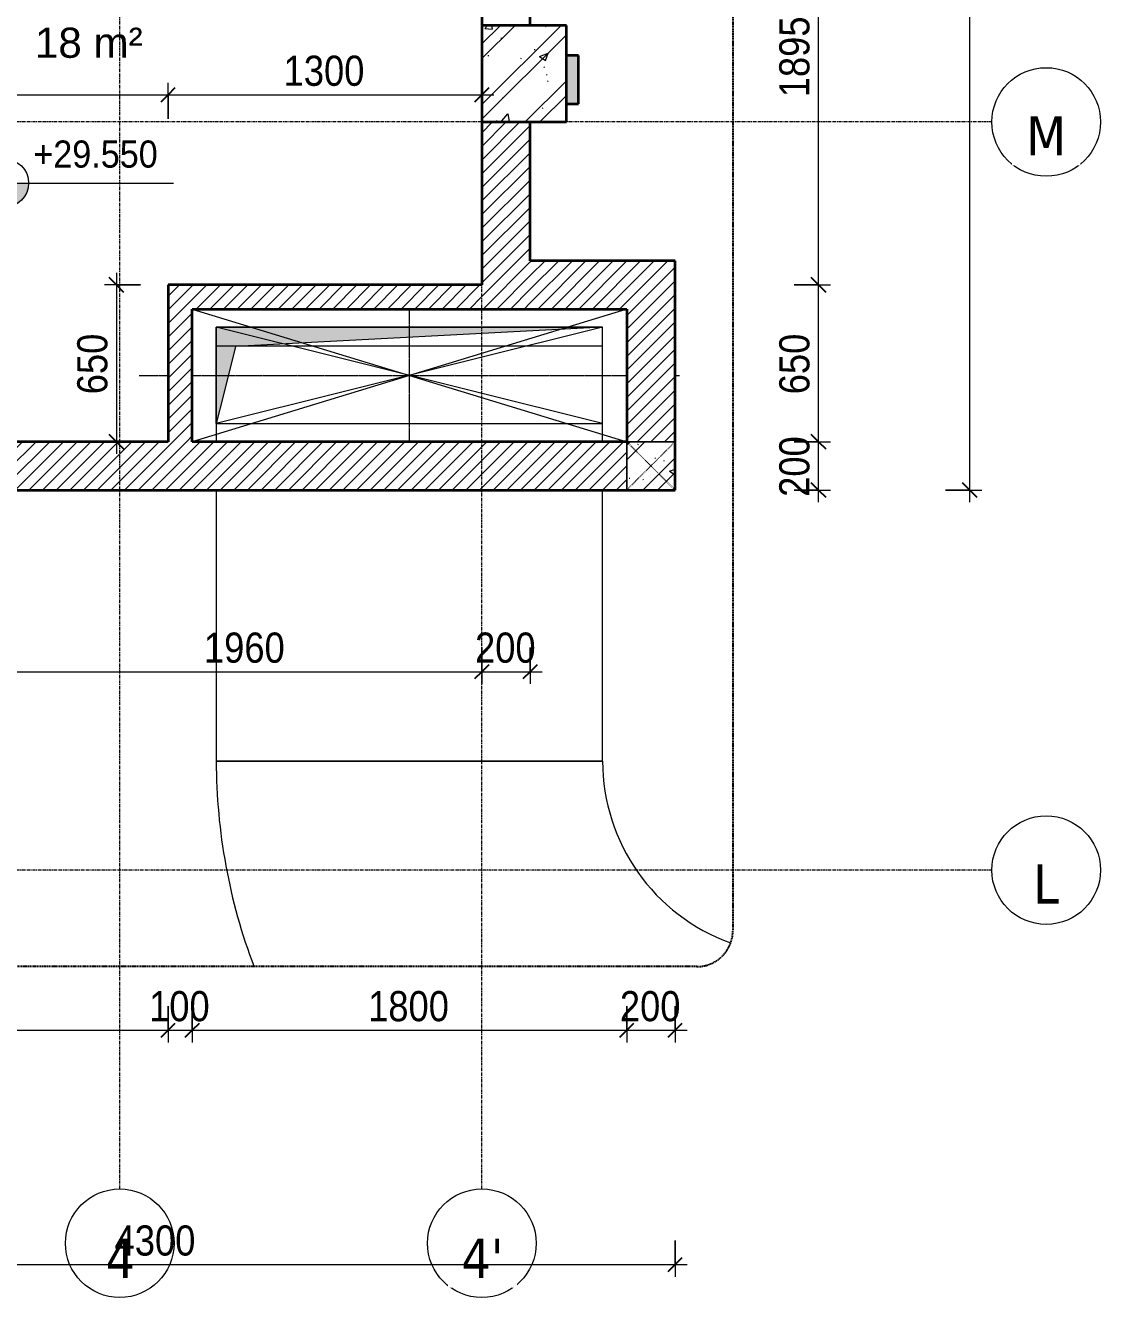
# Model space of a CAD drawing. Header units: millimetres. Extents: x 39389 to 101854, y -4225 to 80933.
# Drawn here: x 79991 to 84444, y 68166 to 73437 of the extents above; entities that cross this region are included whole.
import ezdxf

# ---------------------------------------------------------------- set-up
doc = ezdxf.new("R2010")
doc.units = ezdxf.units.MM
for name, pattern in [('Dash', [6, 3, -3]), ('Dash - Tight', [4.5, 3, -1.5]), ('Grid Line', [22.225, 12.7, -3.175, 3.175, -3.175]), ('Hidden', [7.14375, 4.7625, -2.38125]), ('IMPORT-CENTER _3_', [10.16, 6.35, -1.27, 1.27, -1.27])]:
    doc.linetypes.add(name, pattern=pattern)
for name, color, linetype, lineweight in [('0-3', 250, 'Continuous', 18), ('0-5', 90, 'Continuous', 5), ('A-ANNO-DIMS', 211, 'Continuous', 9), ('A-ANNO-DIMS-50', 211, 'Continuous', 9), ('A-AREA-IDEN', 2, 'Continuous', 9), ('A-DETL-GENF-1', 92, 'Dash - Tight', 18), ('A-DETL-GENF-2', 254, 'Continuous', 18), ('A-DETL-GENF-3', 92, 'Hidden', 25), ('A-DETL-MEDM', 33, 'Continuous', 35), ('A-FLOR-1', 250, 'Continuous', 18), ('A-WALL', 113, 'Continuous', 18), ('A-WALL-1', 113, 'Continuous', 35), ('A-WALL-PATT-1', 111, 'Continuous', 18), ('G-ANNO-DIMS', 111, 'Continuous', 9), ('G-IMPT', 8, 'Continuous', 18), ('G-IMPT-2', 8, 'IMPORT-CENTER _3_', 18), ('M-EQPM', 50, 'Continuous', 18), ('S-COLS', 52, 'Continuous', 18), ('S-COLS-1', 9, 'Continuous', 5), ('S-COLS-2', 7, 'Continuous', 35), ('S-COLS-3', 52, 'Dash', 18), ('S-COLS-4', 254, 'Continuous', 18), ('S-COLS-5', 52, 'Continuous', 35), ('S-COLS-HDLN', 52, 'Dash', 18), ('S-GRID-1', 1, 'Grid Line', 9), ('S-GRID-IDEN', 1, 'Continuous', 9)]:
    doc.layers.add(name, color=color, linetype=linetype, lineweight=lineweight)
doc.styles.add('Arial_4', font='arial.ttf', dxfattribs={"height": 125})
doc.styles.add('Arial_5', font='arial.ttf', dxfattribs={"width": 0.9, "height": 112.5})
doc.styles.add('Tahoma_B', font='tahomabd.ttf', dxfattribs={"height": 162.5})
doc.styles.add('UTM Avo', font='', dxfattribs={"width": 0.9, "height": 125})
doc.styles.get('UTM Avo').set_extended_font_data('UTM Avo')
doc.dimstyles.new('1_Dim_chi_tiet_2_5', dxfattribs={"dimscale": 304.8, "dimtxt": 124.912619, "dimasz": 0.19685, "dimexe": 0.164042, "dimexo": 0.0625, "dimgap": 0.016404, "dimtad": 1, "dimdec": 0, "dimrnd": 5, "dimzin": 0, "dimdsep": 46, "dimtxsty": 'UTM Avo', "dimblk1": 'OBLIQUE', "dimblk2": 'OBLIQUE', "dimsah": 1, "dimcen": 0.09, "dimdle": 0.164042, "dimazin": 0, "dimtfac": 1, "dimtdec": 4, "dimtix": 1, "dimtmove": 0, "dimatfit": 3, "dimfxl": 0.328084, "dimfxlon": 1, "dimtvp": 1, "dimtolj": 1, "dimtzin": 0, "dimarcsym": 2})
pattern_1 = [(45, (35929.35, 0), (-28.284271, 28.284271), [])]
pattern_2 = [(50, (35929.35, 0), (364.3679, -31.8783), [38.1, -419.1]), (355, (35929.35, 0), (-70.4859, 382.1133), [30.48, -335.28]), (100.451, (35959.7, -2.66), (293.885, 350.2334), [32.38, -356.18]), (46.184, (35929.35, 101.6), (542.1585, -84.0858), [57.15, -628.65]), (96.636, (35974.53, 94.6), (474.805, 494.8554), [48.57, -534.27]), (351.184, (35929.35, 101.6), (474.8102, 494.85), [45.72, -502.92]), (21, (35980.15, 76.2), (303.2285, -204.5305), [38.1, -419.1]), (326, (35980.15, 76.2), (123.6039, 368.376), [30.48, -335.28]), (71.451, (36005.4, 59.16), (426.8341, 163.8427), [32.38, -356.18]), (37.5, (35929.35, 0), (6.17665, 169.11015), [3.353, -327.863, 3.353, -337.007, -336.55]), (37.5, (35929.35, 0), (6.17665, 169.11015), [-671.576, 3.353, -333.197]), (7.5, (35929.35, 0), (133.63888, 200.3615), [3.353, -190.703, 3.353, -320.243, -128.27]), (7.5, (35929.35, 0), (133.63888, 200.3615), [-517.652, 3.353, -124.917]), (327.5, (35816.06, 0), (271.18182, -11.45836), [3.353, -123.647, 3.353, -392.887, -525.78]), (327.5, (35816.06, 0), (271.18182, -11.45836), [-523.24, 3.353, -522.427]), (317.5, (35765.26, 0), (296.2585, 50.85285), [3.353, -161.747, 3.353, -259.791, -373.38]), (317.5, (35765.26, 0), (296.2585, 50.85285), [-428.244, 3.353, -370.027]), (45, (35929.35, 0), (-125.7236, 125.7236), []), (45, (35929.35, 190.5), (-125.7236, 125.7236), [])]

# ---------------------------------------------------------------- blocks, each defined once
blk = doc.blocks.new('NCV_TKTC_KET CAU_rvt-5-TKCS_THANG BỘ TB1 - MẶT BẰNG TUM MÁI')
at = {"layer": 'S-COLS-1'}
for points in [[(42652.6, 77936.9), (42652.6, 78036.9), (42252.6, 78036.9), (42252.6, 77936.9)], [(46352.6, 77936.9), (46352.6, 78036.9), (45952.6, 78036.9), (45952.6, 77936.9)], [(42302.6, 73111.9), (42302.6, 73311.9), (42252.6, 73311.9), (42252.6, 73111.9)], [(46352.6, 73111.9), (46352.6, 73311.9), (46302.6, 73311.9), (46302.6, 73111.9)]]:
    blk.add_hatch(color=256, dxfattribs=at).paths.add_polyline_path(points)
at = {"layer": 'A-FLOR-1'}
for p, q in [((42662.6, 78236.9), (42652.6, 78236.9)), ((45952.6, 78236.9), (45942.6, 78236.9)), ((42652.6, 78036.9), (42662.6, 78036.9)), ((45942.6, 78036.9), (45952.6, 78036.9)), ((42653.4, 73999), (42652.6, 73999)), ((44152.6, 73999), (42703.4, 73999)), ((45952.6, 73999), (44202.6, 73999))]:
    blk.add_line(p, q, dxfattribs=at)
at = {"layer": 'S-COLS-2'}
for p, q in [((42252.6, 78036.9), (42252.6, 77936.9)), ((42652.6, 77936.9), (42652.6, 78036.9)), ((45952.6, 78036.9), (45952.6, 77936.9)), ((46352.6, 77936.9), (46352.6, 78036.9)), ((42252.6, 77936.9), (42652.6, 77936.9)), ((45952.6, 77936.9), (46352.6, 77936.9)), ((42252.6, 73311.9), (42252.6, 73111.9)), ((42302.6, 73311.9), (42252.6, 73311.9)), ((46352.6, 73311.9), (46302.6, 73311.9)), ((46352.6, 73111.9), (46352.6, 73311.9)), ((42252.6, 73111.9), (42302.6, 73111.9)), ((46302.6, 73111.9), (46352.6, 73111.9))]:
    blk.add_line(p, q, dxfattribs=at)
blk = doc.blocks.new('TKTC_XREF_260130_MB TUM MAI - TKTC_XREF_260130_MB TUM MAI_dwg_$H1600x400-4167681-TKCS_THANG BỘ TB1 - MẶT BẰNG TUM MÁI')
at = {"layer": 'G-IMPT'}
blk.add_hatch(color=256, dxfattribs=at).paths.add_polyline_path([(-800, -200), (-800, 200), (800, 200), (-720, 120), (-771.7, -86.8)])
for p, q in [((-800, -200), (-800, 200)), ((-800, 200), (800, 200)), ((800, 200), (-720, 120)), ((-720, 120), (-771.7, -86.8)), ((-771.7, -86.8), (-800, -200))]:
    blk.add_line(p, q, dxfattribs=at)
at = {"layer": 'G-IMPT', "flags": 128}
blk.add_lwpolyline([(-800, -200), (800, -200), (800, 200), (-800, 200)], close=True, dxfattribs=at)
at = {"layer": 'G-IMPT-2'}
for p, q in [((0, -275), (0, 275)), ((-1120, 0), (-999.9, 0)), ((-899.9, 0), (900.1, 0)), ((1100.1, 0), (1120, 0))]:
    blk.add_line(p, q, dxfattribs=at)
blk = doc.blocks.new('TKTC_XREF_260130_MB TUM MAI - TKTC_XREF_260130_MB TUM MAI_dwg_A$Ced4233ca-4167688-TKCS_THANG BỘ TB1 - MẶT BẰNG TUM MÁI')
at = {"layer": 'G-IMPT', "flags": 128}
blk.add_lwpolyline([(-80800.1, 54953.3), (-82400.1, 54553.3), (-80800.1, 54553.3), (-82400.1, 54953.3)], dxfattribs=at)
blk.add_blockref('TKTC_XREF_260130_MB TUM MAI - TKTC_XREF_260130_MB TUM MAI_dwg_$H1600x400-4167681-TKCS_THANG BỘ TB1 - MẶT BẰNG TUM MÁI', (-81600.1, 54753.3))
blk = doc.blocks.new('TKTC_XREF_260130_MB TUM MAI - TKTC_XREF_260130_MB TUM MAI_dwg-4167669-TKCS_THANG BỘ TB1 - MẶT BẰNG TUM MÁI')
blk.add_blockref('TKTC_XREF_260130_MB TUM MAI - TKTC_XREF_260130_MB TUM MAI_dwg_A$Ced4233ca-4167688-TKCS_THANG BỘ TB1 - MẶT BẰNG TUM MÁI', (-75899.2, -843934.4))
blk = doc.blocks.new('TKTC_XREF_260130_MB TUM MAI - TKTC_XREF_251221_MB TUM MAI-2041484-TKCS_THANG BỘ TB1 - MẶT BẰNG TUM MÁI')
blk.add_blockref('TKTC_XREF_260130_MB TUM MAI - TKTC_XREF_260130_MB TUM MAI_dwg-4167669-TKCS_THANG BỘ TB1 - MẶT BẰNG TUM MÁI', (169499.2, 843934.4))
blk = doc.blocks.new('TKTC_QUAT HUT KHOI_260130 - TKTC_QUAT HUT KHOI_260130_dwg-4168555-TKCS_THANG BỘ TB1 - MẶT BẰNG TUM MÁI')
at = {"layer": 'G-IMPT'}
blk.add_line((46452.5, 70391.9), (44852.5, 70391.9), dxfattribs=at)
at = {"layer": 'G-IMPT', "flags": 128}
for points in [[(46452.5, 71715.2), (46452.5, 72111.9), (44852.5, 72111.9), (44852.5, 71715.2)], [(44852.5, 71511.9), (44852.5, 70391.9), (46452.5, 70391.9), (46452.5, 71511.9), (46452.5, 71515.2)], [(44852.5, 71515.2), (44852.5, 71511.9), (46452.5, 71511.9), (44852.5, 71511.9)]]:
    blk.add_lwpolyline(points, dxfattribs=at)
at = {"layer": 'G-IMPT'}
for radius, end in [(2400, 200.805), (800, 250.2446)]:
    blk.add_arc((47252.5, 70391.9), radius, 180, end, dxfattribs=at)
blk = doc.blocks.new('TKTC_QUAT HUT KHOI_260130 - TKTC_QUAT HUT KHOI_260130-2046036-TKCS_THANG BỘ TB1 - MẶT BẰNG TUM MÁI')
blk.add_blockref('TKTC_QUAT HUT KHOI_260130 - TKTC_QUAT HUT KHOI_260130_dwg-4168555-TKCS_THANG BỘ TB1 - MẶT BẰNG TUM MÁI', (-33652.5, -17238.6))
blk = doc.blocks.new('G1_SOF - BO TRU - 200x200-3431793-TKCS_THANG BỘ TB1 - MẶT BẰNG TUM MÁI')
at = {"layer": 'S-COLS-HDLN'}
for p, q in [((-100, 100), (100, -100)), ((100, 100), (-100, -100))]:
    blk.add_line(p, q, dxfattribs=at)
blk = doc.blocks.new('BORDER VIEW - BORDER VIEW-3758193-TKCS_THANG BỘ TB1 - MẶT BẰNG TUM MÁI')
at = {"layer": 'A-DETL-GENF-3'}
for p, q in [((5139.7, 9642.6), (5139.7, 150)), ((4989.7, 0), (150, 0))]:
    blk.add_line(p, q, dxfattribs=at)
blk.add_arc((4989.7, 150), 150, 270, 360, dxfattribs=at)
blk = doc.blocks.new('Grid - M_Grid Head - Circle-353313-TKCS_THANG BỘ TB1 - MẶT BẰNG TUM MÁI')
at = {"layer": 'S-GRID-IDEN'}
blk.add_circle((0, 0), 4.5, dxfattribs=at)
blk = doc.blocks.new('Spot Elevations - M_Spot Elevation - Target Filled-350595-TKCS_THANG BỘ TB1 - MẶT BẰNG TUM MÁI')
at = {"layer": 'G-ANNO-DIMS'}
h = blk.add_hatch(color=256, dxfattribs=at)
edge = h.paths.add_edge_path()
edge.add_line((0, 0), (-2, 0))
edge.add_arc((0, 0), 2, 90, 180, ccw=False)
edge.add_line((0, 2), (0, 0))
h = blk.add_hatch(color=256, dxfattribs=at)
edge = h.paths.add_edge_path()
edge.add_line((0, 0), (2, 0))
edge.add_arc((0, 0), 2, 270, 360, ccw=False)
edge.add_line((0, -2), (0, 0))
for p, q in [((0, -3), (0, 3)), ((-3, 0), (14, 0))]:
    blk.add_line(p, q, dxfattribs=at)
blk.add_circle((0, 0), 2, dxfattribs=at)
blk = doc.blocks.new('DIMBLOCK149-TKCS_THANG BỘ TB1 - MẶT BẰNG TUM MÁI')
at = {"layer": 'A-ANNO-DIMS-50'}
for p, q in [((79921.9, 70858.9), (79921.9, 70708.9)), ((79921.9, 70758.9), (79921.9, 70858.9)), ((81881.9, 70858.9), (81881.9, 70708.9)), ((81881.9, 70758.9), (81881.9, 70858.9)), ((79921.9, 70758.9), (81881.9, 70758.9))]:
    blk.add_line(p, q, dxfattribs=at)
at = {"layer": 'A-ANNO-DIMS-50', "lineweight": 25}
for p, q in [((79921.9, 70758.9), (79891.9, 70728.9)), ((79921.9, 70758.9), (79951.9, 70788.9)), ((81881.9, 70758.9), (81851.9, 70728.9)), ((81881.9, 70758.9), (81911.9, 70788.9))]:
    blk.add_line(p, q, dxfattribs=at)
at = {"layer": 'A-ANNO-DIMS-50', "color": 0, "insert": (80730.7, 70921.3), "char_height": 125, "width": 410.824, "attachment_point": 1, "line_spacing_factor": 1.110334, "style": 'UTM Avo'}
blk.add_mtext('1960', dxfattribs=at)
blk = doc.blocks.new('_Oblique')
at = {"color": 0, "linetype": 'ByBlock', "lineweight": -2}
blk.add_line((-0.5, -0.5), (0.5, 0.5), dxfattribs=at)
blk = doc.blocks.new('DIMBLOCK150-TKCS_THANG BỘ TB1 - MẶT BẰNG TUM MÁI')
at = {"layer": 'A-ANNO-DIMS-50'}
for p, q in [((81881.9, 70858.9), (81881.9, 70708.9)), ((81881.9, 70758.9), (81881.9, 70858.9)), ((82081.9, 70858.9), (82081.9, 70708.9)), ((82081.9, 70758.9), (82081.9, 70858.9)), ((81881.9, 70758.9), (82131.9, 70758.9))]:
    blk.add_line(p, q, dxfattribs=at)
at = {"layer": 'A-ANNO-DIMS-50', "lineweight": 25}
for p, q in [((81881.9, 70758.9), (81851.9, 70728.9)), ((81881.9, 70758.9), (81911.9, 70788.9)), ((82081.9, 70758.9), (82051.9, 70728.9)), ((82081.9, 70758.9), (82111.9, 70788.9))]:
    blk.add_line(p, q, dxfattribs=at)
at = {"layer": 'A-ANNO-DIMS-50', "color": 0, "insert": (81853.5, 70921.3), "char_height": 125, "width": 308.118, "attachment_point": 1, "line_spacing_factor": 1.110334, "style": 'UTM Avo'}
blk.add_mtext('200', dxfattribs=at)
blk = doc.blocks.new('DIMBLOCK159-TKCS_THANG BỘ TB1 - MẶT BẰNG TUM MÁI')
at = {"layer": 'A-ANNO-DIMS-50'}
for p, q in [((78581.9, 73249.3), (78581.9, 73099.3)), ((78581.9, 73149.3), (78581.9, 73249.3)), ((80581.9, 73049.3), (80581.9, 73199.3)), ((78531.9, 73149.3), (80581.9, 73149.3)), ((80581.9, 73149.3), (80581.9, 73049.3))]:
    blk.add_line(p, q, dxfattribs=at)
at = {"layer": 'A-ANNO-DIMS-50', "lineweight": 25}
for p, q in [((78581.9, 73149.3), (78611.9, 73179.3)), ((80581.9, 73149.3), (80611.9, 73179.3)), ((78581.9, 73149.3), (78551.9, 73119.3)), ((80581.9, 73149.3), (80551.9, 73119.3))]:
    blk.add_line(p, q, dxfattribs=at)
at = {"layer": 'A-ANNO-DIMS-50', "color": 0, "insert": (79410.7, 73311.7), "char_height": 125, "width": 410.824, "attachment_point": 1, "line_spacing_factor": 1.110334, "style": 'UTM Avo'}
blk.add_mtext('2000', dxfattribs=at)
blk = doc.blocks.new('DIMBLOCK160-TKCS_THANG BỘ TB1 - MẶT BẰNG TUM MÁI')
at = {"layer": 'A-ANNO-DIMS-50'}
for p, q in [((81881.9, 73249.3), (81881.9, 73099.3)), ((81881.9, 73149.3), (81881.9, 73249.3)), ((80581.9, 73049.3), (80581.9, 73199.3)), ((80581.9, 73149.3), (81931.9, 73149.3)), ((80581.9, 73149.3), (80581.9, 73049.3))]:
    blk.add_line(p, q, dxfattribs=at)
at = {"layer": 'A-ANNO-DIMS-50', "lineweight": 25}
for p, q in [((80581.9, 73149.3), (80611.9, 73179.3)), ((81881.9, 73149.3), (81911.9, 73179.3)), ((80581.9, 73149.3), (80551.9, 73119.3)), ((81881.9, 73149.3), (81851.9, 73119.3))]:
    blk.add_line(p, q, dxfattribs=at)
at = {"layer": 'A-ANNO-DIMS-50', "color": 0, "insert": (81060.7, 73311.7), "char_height": 125, "width": 410.824, "attachment_point": 1, "line_spacing_factor": 1.110334, "style": 'UTM Avo'}
blk.add_mtext('1300', dxfattribs=at)
blk = doc.blocks.new('DIMBLOCK164-TKCS_THANG BỘ TB1 - MẶT BẰNG TUM MÁI')
at = {"layer": 'A-ANNO-DIMS-50', "lineweight": 25}
for p, q in [((83276, 71711.9), (83246, 71741.9)), ((83276, 71711.9), (83306, 71681.9)), ((83276, 71511.9), (83246, 71541.9)), ((83276, 71511.9), (83306, 71481.9))]:
    blk.add_line(p, q, dxfattribs=at)
at = {"layer": 'A-ANNO-DIMS-50'}
for p, q in [((83176, 71711.9), (83326, 71711.9)), ((83276, 71711.9), (83176, 71711.9)), ((83276, 71461.9), (83276, 71711.9)), ((83176, 71511.9), (83326, 71511.9)), ((83276, 71511.9), (83176, 71511.9))]:
    blk.add_line(p, q, dxfattribs=at)
at = {"layer": 'A-ANNO-DIMS-50', "color": 0, "insert": (83113.6, 71483.6), "char_height": 125, "width": 308.118, "attachment_point": 1, "rotation": 90, "line_spacing_factor": 1.110334, "style": 'UTM Avo'}
blk.add_mtext('200', dxfattribs=at)
blk = doc.blocks.new('DIMBLOCK165-TKCS_THANG BỘ TB1 - MẶT BẰNG TUM MÁI')
at = {"layer": 'A-ANNO-DIMS-50', "lineweight": 25}
for p, q in [((83276, 72361.9), (83246, 72391.9)), ((83276, 72361.9), (83306, 72331.9)), ((83276, 71711.9), (83246, 71741.9)), ((83276, 71711.9), (83306, 71681.9))]:
    blk.add_line(p, q, dxfattribs=at)
at = {"layer": 'A-ANNO-DIMS-50'}
for p, q in [((83176, 72361.9), (83326, 72361.9)), ((83276, 72361.9), (83176, 72361.9)), ((83276, 71711.9), (83276, 72361.9)), ((83176, 71711.9), (83326, 71711.9)), ((83276, 71711.9), (83176, 71711.9))]:
    blk.add_line(p, q, dxfattribs=at)
at = {"layer": 'A-ANNO-DIMS-50', "color": 0, "insert": (83113.6, 71908.6), "char_height": 125, "width": 308.118, "attachment_point": 1, "rotation": 90, "line_spacing_factor": 1.110334, "style": 'UTM Avo'}
blk.add_mtext('650', dxfattribs=at)
blk = doc.blocks.new('DIMBLOCK166-TKCS_THANG BỘ TB1 - MẶT BẰNG TUM MÁI')
at = {"layer": 'A-ANNO-DIMS-50', "lineweight": 25}
for p, q in [((83276, 74259), (83246, 74289)), ((83276, 74259), (83306, 74229)), ((83276, 72361.9), (83246, 72391.9)), ((83276, 72361.9), (83306, 72331.9))]:
    blk.add_line(p, q, dxfattribs=at)
at = {"layer": 'A-ANNO-DIMS-50'}
for p, q in [((83176, 74259), (83326, 74259)), ((83276, 74259), (83176, 74259)), ((83276, 72361.9), (83276, 74259)), ((83176, 72361.9), (83326, 72361.9)), ((83276, 72361.9), (83176, 72361.9))]:
    blk.add_line(p, q, dxfattribs=at)
at = {"layer": 'A-ANNO-DIMS-50', "color": 0, "insert": (83113.6, 73139.3), "char_height": 125, "width": 410.824, "attachment_point": 1, "rotation": 90, "line_spacing_factor": 1.110334, "style": 'UTM Avo'}
blk.add_mtext('1895', dxfattribs=at)
blk = doc.blocks.new('DIMBLOCK170-TKCS_THANG BỘ TB1 - MẶT BẰNG TUM MÁI')
at = {"layer": 'A-ANNO-DIMS-50'}
for p, q in [((83902.5, 71461.9), (83902.5, 78286.9)), ((83802.5, 78236.9), (83952.5, 78236.9)), ((83902.5, 78236.9), (83802.5, 78236.9)), ((83802.5, 71511.9), (83952.5, 71511.9)), ((83902.5, 71511.9), (83802.5, 71511.9))]:
    blk.add_line(p, q, dxfattribs=at)
at = {"layer": 'A-ANNO-DIMS-50', "lineweight": 25}
for p, q in [((83902.5, 78236.9), (83872.5, 78266.9)), ((83902.5, 78236.9), (83932.5, 78206.9)), ((83902.5, 71511.9), (83872.5, 71541.9)), ((83902.5, 71511.9), (83932.5, 71481.9))]:
    blk.add_line(p, q, dxfattribs=at)
at = {"layer": 'A-ANNO-DIMS-50', "color": 0, "insert": (83740.1, 74703.3), "char_height": 125, "width": 410.824, "attachment_point": 1, "rotation": 90, "line_spacing_factor": 1.110334, "style": 'UTM Avo'}
blk.add_mtext('6725', dxfattribs=at)
blk = doc.blocks.new('DIMBLOCK171-TKCS_THANG BỘ TB1 - MẶT BẰNG TUM MÁI')
at = {"layer": 'A-ANNO-DIMS-50'}
for p, q in [((78381.9, 68402.3), (78381.9, 68252.3)), ((78381.9, 68302.3), (78381.9, 68402.3)), ((82681.9, 68402.3), (82681.9, 68252.3)), ((82681.9, 68302.3), (82681.9, 68402.3)), ((78331.9, 68302.3), (82731.9, 68302.3))]:
    blk.add_line(p, q, dxfattribs=at)
at = {"layer": 'A-ANNO-DIMS-50', "lineweight": 25}
for p, q in [((78381.9, 68302.3), (78411.9, 68332.3)), ((82681.9, 68302.3), (82711.9, 68332.3)), ((78381.9, 68302.3), (78351.9, 68272.3)), ((82681.9, 68302.3), (82651.9, 68272.3))]:
    blk.add_line(p, q, dxfattribs=at)
at = {"layer": 'A-ANNO-DIMS-50', "color": 0, "insert": (80360.7, 68464.7), "char_height": 125, "width": 410.824, "attachment_point": 1, "line_spacing_factor": 1.110334, "style": 'UTM Avo'}
blk.add_mtext('4300', dxfattribs=at)
blk = doc.blocks.new('DIMBLOCK173-TKCS_THANG BỘ TB1 - MẶT BẰNG TUM MÁI')
at = {"layer": 'A-ANNO-DIMS-50'}
for p, q in [((78581.9, 69373.3), (78581.9, 69223.3)), ((78581.9, 69273.3), (78581.9, 69373.3)), ((80581.9, 69373.3), (80581.9, 69223.3)), ((80581.9, 69273.3), (80581.9, 69373.3)), ((78581.9, 69273.3), (80581.9, 69273.3))]:
    blk.add_line(p, q, dxfattribs=at)
at = {"layer": 'A-ANNO-DIMS-50', "lineweight": 25}
for p, q in [((78581.9, 69273.3), (78551.9, 69243.3)), ((78581.9, 69273.3), (78611.9, 69303.3)), ((80581.9, 69273.3), (80551.9, 69243.3)), ((80581.9, 69273.3), (80611.9, 69303.3))]:
    blk.add_line(p, q, dxfattribs=at)
at = {"layer": 'A-ANNO-DIMS-50', "color": 0, "insert": (79410.7, 69435.7), "char_height": 125, "width": 410.824, "attachment_point": 1, "line_spacing_factor": 1.110334, "style": 'UTM Avo'}
blk.add_mtext('2000', dxfattribs=at)
blk = doc.blocks.new('DIMBLOCK174-TKCS_THANG BỘ TB1 - MẶT BẰNG TUM MÁI')
at = {"layer": 'A-ANNO-DIMS-50'}
for p, q in [((80581.9, 69373.3), (80581.9, 69223.3)), ((80581.9, 69273.3), (80581.9, 69373.3)), ((80681.9, 69373.3), (80681.9, 69223.3)), ((80681.9, 69273.3), (80681.9, 69373.3)), ((80581.9, 69273.3), (80681.9, 69273.3))]:
    blk.add_line(p, q, dxfattribs=at)
at = {"layer": 'A-ANNO-DIMS-50', "lineweight": 25}
for p, q in [((80581.9, 69273.3), (80551.9, 69243.3)), ((80581.9, 69273.3), (80611.9, 69303.3)), ((80681.9, 69273.3), (80651.9, 69243.3)), ((80681.9, 69273.3), (80711.9, 69303.3))]:
    blk.add_line(p, q, dxfattribs=at)
at = {"layer": 'A-ANNO-DIMS-50', "color": 0, "insert": (80503.5, 69435.7), "char_height": 125, "width": 308.118, "attachment_point": 1, "line_spacing_factor": 1.110334, "style": 'UTM Avo'}
blk.add_mtext('100', dxfattribs=at)
blk = doc.blocks.new('DIMBLOCK175-TKCS_THANG BỘ TB1 - MẶT BẰNG TUM MÁI')
at = {"layer": 'A-ANNO-DIMS-50'}
for p, q in [((80681.9, 69373.3), (80681.9, 69223.3)), ((80681.9, 69273.3), (80681.9, 69373.3)), ((82481.9, 69373.3), (82481.9, 69223.3)), ((82481.9, 69273.3), (82481.9, 69373.3)), ((80681.9, 69273.3), (82481.9, 69273.3))]:
    blk.add_line(p, q, dxfattribs=at)
at = {"layer": 'A-ANNO-DIMS-50', "lineweight": 25}
for p, q in [((80681.9, 69273.3), (80651.9, 69243.3)), ((80681.9, 69273.3), (80711.9, 69303.3)), ((82481.9, 69273.3), (82451.9, 69243.3)), ((82481.9, 69273.3), (82511.9, 69303.3))]:
    blk.add_line(p, q, dxfattribs=at)
at = {"layer": 'A-ANNO-DIMS-50', "color": 0, "insert": (81410.7, 69435.7), "char_height": 125, "width": 410.824, "attachment_point": 1, "line_spacing_factor": 1.110334, "style": 'UTM Avo'}
blk.add_mtext('1800', dxfattribs=at)
blk = doc.blocks.new('DIMBLOCK176-TKCS_THANG BỘ TB1 - MẶT BẰNG TUM MÁI')
at = {"layer": 'A-ANNO-DIMS-50'}
for p, q in [((82481.9, 69373.3), (82481.9, 69223.3)), ((82481.9, 69273.3), (82481.9, 69373.3)), ((82681.9, 69373.3), (82681.9, 69223.3)), ((82681.9, 69273.3), (82681.9, 69373.3)), ((82481.9, 69273.3), (82731.9, 69273.3))]:
    blk.add_line(p, q, dxfattribs=at)
at = {"layer": 'A-ANNO-DIMS-50', "lineweight": 25}
for p, q in [((82481.9, 69273.3), (82451.9, 69243.3)), ((82481.9, 69273.3), (82511.9, 69303.3)), ((82681.9, 69273.3), (82651.9, 69243.3)), ((82681.9, 69273.3), (82711.9, 69303.3))]:
    blk.add_line(p, q, dxfattribs=at)
at = {"layer": 'A-ANNO-DIMS-50', "color": 0, "insert": (82453.5, 69435.7), "char_height": 125, "width": 308.118, "attachment_point": 1, "line_spacing_factor": 1.110334, "style": 'UTM Avo'}
blk.add_mtext('200', dxfattribs=at)
blk = doc.blocks.new('DIMBLOCK185-TKCS_THANG BỘ TB1 - MẶT BẰNG TUM MÁI')
at = {"layer": 'A-ANNO-DIMS-50', "lineweight": 25}
for p, q in [((80368.2, 72361.9), (80338.2, 72391.9)), ((80368.2, 72361.9), (80398.2, 72331.9)), ((80368.2, 71711.9), (80338.2, 71741.9)), ((80368.2, 71711.9), (80398.2, 71681.9))]:
    blk.add_line(p, q, dxfattribs=at)
at = {"layer": 'A-ANNO-DIMS-50'}
for p, q in [((80368.2, 72411.9), (80368.2, 71661.9)), ((80468.2, 72361.9), (80318.2, 72361.9)), ((80368.2, 72361.9), (80468.2, 72361.9)), ((80468.2, 71711.9), (80318.2, 71711.9)), ((80368.2, 71711.9), (80468.2, 71711.9))]:
    blk.add_line(p, q, dxfattribs=at)
at = {"layer": 'A-ANNO-DIMS-50', "color": 0, "insert": (80205.8, 71908.6), "char_height": 125, "width": 308.118, "attachment_point": 1, "rotation": 90, "line_spacing_factor": 1.110334, "style": 'UTM Avo'}
blk.add_mtext('650', dxfattribs=at)

msp = doc.modelspace()

# ---------------------------------------------------------------- hatches: boundary and pattern name
at = {"layer": 'A-DETL-GENF-2'}
h = msp.add_hatch(dxfattribs=at)
h.set_pattern_fill('FP_2', color=256, style=0, pattern_type=2)
h.set_pattern_definition(pattern_2)
h.paths.add_polyline_path([(82231.9, 73036.9), (82231.9, 73436.9), (81881.9, 73436.9), (81881.9, 73036.9)])
h.paths.add_polyline_path([(78231.9, 73036.9), (78581.9, 73036.9), (78581.9, 73436.9), (78231.9, 73436.9)])
h.paths.add_polyline_path([(78581.9, 78036.9), (78581.9, 78636.9), (78181.9, 78636.9), (78181.9, 78036.9)])
h.paths.add_polyline_path([(81881.9, 78036.9), (82281.9, 78036.9), (82281.9, 78636.9), (81881.9, 78636.9), (81881.9, 78155.3)])
at = {"layer": 'A-WALL-PATT-1'}
h = msp.add_hatch(dxfattribs=at)
h.set_pattern_fill('FP_1', color=256, style=0, pattern_type=2)
h.set_pattern_definition(pattern_1)
h.paths.add_polyline_path([(82081.9, 72261.9), (82081.9, 73036.9), (81881.9, 73036.9), (81881.9, 72261.9)])
h = msp.add_hatch(dxfattribs=at)
h.set_pattern_fill('FP_1', color=256, style=0, pattern_type=2)
h.set_pattern_definition(pattern_1)
h.paths.add_polyline_path([(82081.9, 72261.9), (82681.9, 72261.9), (82681.9, 72461.9), (82081.9, 72461.9)])
h = msp.add_hatch(dxfattribs=at)
h.set_pattern_fill('FP_1', color=256, style=0, pattern_type=2)
h.set_pattern_definition(pattern_1)
h.paths.add_polyline_path([(80581.9, 71711.9), (80681.9, 71711.9), (80681.9, 72361.9), (80581.9, 72361.9), (80581.9, 71900.1)])
h = msp.add_hatch(dxfattribs=at)
h.set_pattern_fill('FP_1', color=256, style=0, pattern_type=2)
h.set_pattern_definition(pattern_1)
h.paths.add_polyline_path([(81881.9, 72261.9), (81881.9, 72361.9), (80681.9, 72361.9), (80681.9, 72261.9)])
h = msp.add_hatch(dxfattribs=at)
h.set_pattern_fill('FP_1', color=256, style=0, pattern_type=2)
h.set_pattern_definition(pattern_1)
h.paths.add_polyline_path([(82681.9, 71711.9), (82681.9, 72261.9), (82481.9, 72261.9), (82481.9, 71711.9)])
h = msp.add_hatch(dxfattribs=at)
h.set_pattern_fill('FP_1', color=256, style=0, pattern_type=2)
h.set_pattern_definition(pattern_1)
h.paths.add_polyline_path([(82481.9, 71511.9), (82481.9, 71711.9), (79921.9, 71711.9), (79921.9, 71511.9), (80239.3, 71511.9)])
h.paths.add_polyline_path([(78631.9, 71511.9), (78631.9, 71711.9), (78581.9, 71711.9), (78581.9, 71511.9)])
at = {"layer": 'S-COLS-4'}
h = msp.add_hatch(dxfattribs=at)
h.set_pattern_fill('FP_2', color=256, style=0, pattern_type=2)
h.set_pattern_definition(pattern_2)
h.paths.add_polyline_path([(82681.9, 71511.9), (82681.9, 71711.9), (82481.9, 71711.9), (82481.9, 71511.9)])
h = msp.add_hatch(dxfattribs=at)
h.set_pattern_fill('FP_2', color=256, style=0, pattern_type=2)
h.set_pattern_definition(pattern_2)
h.paths.add_polyline_path([(82681.9, 71511.9), (82681.9, 71711.9), (82481.9, 71711.9), (82481.9, 71511.9)])

# ---------------------------------------------------------------- linework, layer by layer
at = {"layer": '0-3'}
for p, q in [((80681.9, 72261.9), (82481.9, 71711.9)), ((82481.9, 72261.9), (80681.9, 71711.9))]:
    msp.add_line(p, q, dxfattribs=at)
at = {"layer": 'A-DETL-MEDM'}
for p, q in [((82231.9, 73436.9), (81881.9, 73436.9)), ((81881.9, 73436.9), (81881.9, 73036.9)), ((82231.9, 73036.9), (82231.9, 73436.9)), ((81881.9, 73036.9), (82231.9, 73036.9))]:
    msp.add_line(p, q, dxfattribs=at)
at = {"layer": 'A-WALL'}
for p, q in [((82481.9, 71511.9), (82481.9, 71711.9)), ((82481.9, 71711.9), (82681.9, 71711.9))]:
    msp.add_line(p, q, dxfattribs=at)
at = {"layer": 'A-WALL-1'}
for p, q in [((81881.9, 77936.9), (81881.9, 73436.9)), ((82081.9, 73436.9), (82081.9, 77936.9)), ((81881.9, 73036.9), (81881.9, 72361.9)), ((82081.9, 72461.9), (82081.9, 73036.9)), ((82681.9, 72461.9), (82081.9, 72461.9)), ((82681.9, 71711.9), (82681.9, 72461.9)), ((80581.9, 72361.9), (80581.9, 71711.9)), ((81881.9, 72361.9), (80581.9, 72361.9)), ((80681.9, 71711.9), (80681.9, 72261.9)), ((80681.9, 72261.9), (82481.9, 72261.9)), ((82481.9, 72261.9), (82481.9, 71711.9)), ((80581.9, 71711.9), (79921.9, 71711.9)), ((82481.9, 71711.9), (80681.9, 71711.9)), ((79921.9, 71511.9), (82481.9, 71511.9))]:
    msp.add_line(p, q, dxfattribs=at)
at = {"layer": 'S-COLS'}
for p, q in [((82681.9, 71711.9), (82481.9, 71711.9)), ((82481.9, 71711.9), (82481.9, 71511.9))]:
    msp.add_line(p, q, dxfattribs=at)
at = {"layer": 'S-COLS-5'}
for p, q in [((82681.9, 71511.9), (82681.9, 71711.9)), ((82481.9, 71511.9), (82681.9, 71511.9))]:
    msp.add_line(p, q, dxfattribs=at)
at = {"layer": 'S-GRID-1'}
for p, q in [((80381.9, 69865.8), (80381.9, 78870.8)), ((81881.9, 69865.8), (81881.9, 78870.8)), ((82744.3, 73036.9), (77993.5, 73036.9)), ((83994.3, 73036.9), (82744.3, 73036.9)), ((82744.3, 69936.9), (77993.5, 69936.9)), ((83994.3, 69936.9), (82744.3, 69936.9)), ((80381.9, 68615.8), (80381.9, 69865.8)), ((81881.9, 68615.8), (81881.9, 69865.8))]:
    msp.add_line(p, q, dxfattribs=at)

# ---------------------------------------------------------------- block references
at = {"layer": '0-5'}
msp.add_blockref('NCV_TKTC_KET CAU_rvt-5-TKCS_THANG BỘ TB1 - MẶT BẰNG TUM MÁI', (35929.3, 0), dxfattribs=at)
at = {"layer": 'A-DETL-GENF-1'}
msp.add_blockref('BORDER VIEW - BORDER VIEW-3758193-TKCS_THANG BỘ TB1 - MẶT BẰNG TUM MÁI', (77781.9, 69536.9), dxfattribs=at)
at = {"layer": 'G-ANNO-DIMS', "xscale": 49.99999999999998, "yscale": 49.99999999999998, "zscale": 49.99999999999998}
msp.add_blockref('Spot Elevations - M_Spot Elevation - Target Filled-350595-TKCS_THANG BỘ TB1 - MẶT BẰNG TUM MÁI', (79904.5, 72783.8), dxfattribs=at)
at = {"layer": 'M-EQPM'}
for name, p in [('TKTC_XREF_260130_MB TUM MAI - TKTC_XREF_251221_MB TUM MAI-2041484-TKCS_THANG BỘ TB1 - MẶT BẰNG TUM MÁI', (69581.9, 17233.6)), ('TKTC_QUAT HUT KHOI_260130 - TKTC_QUAT HUT KHOI_260130-2046036-TKCS_THANG BỘ TB1 - MẶT BẰNG TUM MÁI', (69581.9, 17235.3))]:
    msp.add_blockref(name, p, dxfattribs=at)
at = {"layer": 'S-COLS-3'}
msp.add_blockref('G1_SOF - BO TRU - 200x200-3431793-TKCS_THANG BỘ TB1 - MẶT BẰNG TUM MÁI', (82581.9, 71611.9), dxfattribs=at)
at = {"layer": 'S-GRID-IDEN', "xscale": 49.99999999999998, "yscale": 49.99999999999998, "zscale": 49.99999999999998, "rotation": 89.99999999999987}
for p in [(84219.3, 73036.9), (84219.3, 69936.9)]:
    msp.add_blockref('Grid - M_Grid Head - Circle-353313-TKCS_THANG BỘ TB1 - MẶT BẰNG TUM MÁI', p, dxfattribs=at)
at = {"layer": 'S-GRID-IDEN', "xscale": 49.99999999999998, "yscale": 49.99999999999998, "zscale": 49.99999999999998}
for p in [(80381.9, 68390.8), (81881.9, 68390.8)]:
    msp.add_blockref('Grid - M_Grid Head - Circle-353313-TKCS_THANG BỘ TB1 - MẶT BẰNG TUM MÁI', p, dxfattribs=at)

# ---------------------------------------------------------------- texts
at = {"layer": 'A-AREA-IDEN', "insert": (80253.8, 73364.4), "char_height": 125, "width": 453, "attachment_point": 5, "line_spacing_factor": 0.936439, "style": 'Arial_4'}
msp.add_mtext('\\pt2.5,5,7.5,10,12.5,15,17.5,20,22.5,25,27.5,30,32.5,35,37.5,40,42.5,45,47.5,50,52.5,55,57.5,60,62.5,65,67.5,70,72.5,75,77.5,80;18 m²', dxfattribs=at)
at = {"layer": 'G-ANNO-DIMS', "insert": (80024.1, 72960.2), "char_height": 112.5, "width": 612.906, "attachment_point": 1, "line_spacing_factor": 0.941778, "style": 'Arial_5'}
msp.add_mtext('+29.550', dxfattribs=at)

# ---------------------------------------------------------------- dimensions: what is measured, and where the dimension line sits
at = {"layer": 'A-ANNO-DIMS'}
for base, p1, p2, override, picture, middle in [((83902.5, 78236.9), (83802.5, 71511.9), (83802.5, 78236.9), {"dimpost": '<>', "dimfxl": 6725}, 'DIMBLOCK170-TKCS_THANG BỘ TB1 - MẶT BẰNG TUM MÁI', (83832.8, 74874.4)), ((83276, 74259), (83176, 72361.9), (83176, 74259), {"dimpost": '<>', "dimfxl": 1897.052476}, 'DIMBLOCK166-TKCS_THANG BỘ TB1 - MẶT BẰNG TUM MÁI', (83206.3, 73310.5)), ((80368.2, 71711.9), (80468.2, 72361.9), (80468.2, 71711.9), {"dimpost": '<>', "dimfxl": 650}, 'DIMBLOCK185-TKCS_THANG BỘ TB1 - MẶT BẰNG TUM MÁI', (80298.5, 72036.9)), ((83276, 72361.9), (83176, 71711.9), (83176, 72361.9), {"dimpost": '<>', "dimfxl": 650}, 'DIMBLOCK165-TKCS_THANG BỘ TB1 - MẶT BẰNG TUM MÁI', (83206.3, 72036.9)), ((83276, 71711.9), (83176, 71511.9), (83176, 71711.9), {"dimpost": '<>', "dimfxl": 200}, 'DIMBLOCK164-TKCS_THANG BỘ TB1 - MẶT BẰNG TUM MÁI', (83206.3, 71611.9))]:
    dim = msp.add_linear_dim(base=base, p1=p1, p2=p2, angle=90, dimstyle='1_Dim_chi_tiet_2_5', override=override, dxfattribs=at)
    dim.commit()
    dim.dimension.update_dxf_attribs({"geometry": picture, "text_midpoint": middle})
for base, p1, p2, override, picture, middle in [((80581.9, 73149.3), (78581.9, 73249.3), (80581.9, 73049.3), {"dimpost": '<>', "dimfxl": 2009.975124}, 'DIMBLOCK159-TKCS_THANG BỘ TB1 - MẶT BẰNG TUM MÁI', (79581.9, 73219)), ((81881.9, 73149.3), (80581.9, 73049.3), (81881.9, 73249.3), {"dimpost": '<>', "dimfxl": 1315.294644}, 'DIMBLOCK160-TKCS_THANG BỘ TB1 - MẶT BẰNG TUM MÁI', (81231.9, 73219)), ((81881.9, 70758.9), (79921.9, 70858.9), (81881.9, 70858.9), {"dimpost": '<>', "dimfxl": 1960}, 'DIMBLOCK149-TKCS_THANG BỘ TB1 - MẶT BẰNG TUM MÁI', (80901.9, 70828.6)), ((82081.9, 70758.9), (81881.9, 70858.9), (82081.9, 70858.9), {"dimpost": '<>', "dimfxl": 200}, 'DIMBLOCK150-TKCS_THANG BỘ TB1 - MẶT BẰNG TUM MÁI', (81981.9, 70828.6)), ((80581.9, 69273.3), (78581.9, 69373.3), (80581.9, 69373.3), {"dimpost": '<>', "dimfxl": 2000}, 'DIMBLOCK173-TKCS_THANG BỘ TB1 - MẶT BẰNG TUM MÁI', (79581.9, 69343)), ((80681.9, 69273.3), (80581.9, 69373.3), (80681.9, 69373.3), {"dimpost": '<>', "dimfxl": 100}, 'DIMBLOCK174-TKCS_THANG BỘ TB1 - MẶT BẰNG TUM MÁI', (80631.9, 69343)), ((82481.9, 69273.3), (80681.9, 69373.3), (82481.9, 69373.3), {"dimpost": '<>', "dimfxl": 1800}, 'DIMBLOCK175-TKCS_THANG BỘ TB1 - MẶT BẰNG TUM MÁI', (81581.9, 69343)), ((82681.9, 69273.3), (82481.9, 69373.3), (82681.9, 69373.3), {"dimpost": '<>', "dimfxl": 200}, 'DIMBLOCK176-TKCS_THANG BỘ TB1 - MẶT BẰNG TUM MÁI', (82581.9, 69343))]:
    dim = msp.add_linear_dim(base=base, p1=p1, p2=p2, dimstyle='1_Dim_chi_tiet_2_5', override=override, dxfattribs=at)
    dim.commit()
    dim.dimension.update_dxf_attribs({"geometry": picture, "text_midpoint": middle})

# ---------------------------------------------------------------- next in the draw order: texts
at = {"layer": 'S-GRID-IDEN', "char_height": 162.5, "attachment_point": 5, "line_spacing_factor": 0.996129, "style": 'Tahoma_B', "bg_fill": 3, "box_fill_scale": 1.25, "bg_fill_color": 256, "bg_fill_true_color": 13158600, "bg_fill_transparency": 0}
for s, insert, width in [('\\pt634.99962,1269.99925,1905.0005,2540.00013,3174.99975,3809.99937,4445.00062,5080.00025,5714.99987,6349.9995,6985.00075,7620.00037,8255,8889.99962,9524.99925,10160.0005,10795.00013,11429.99975,12064.99938,12700.00063,13335.00025,13969.99988,14604.9995,15240.00075,15875.00038,16510,17144.99963,17779.99925,18415.0005,19050.00013,19684.99975,20319.99938;M', (84218.9, 72979.6), 202), ('\\pt634.99962,1269.99925,1905.0005,2540.00013,3174.99975,3809.99937,4445.00062,5080.00025,5714.99987,6349.9995,6985.00075,7620.00037,8255,8889.99962,9524.99925,10160.0005,10795.00013,11429.99975,12064.99938,12700.00063,13335.00025,13969.99988,14604.9995,15240.00075,15875.00038,16510,17144.99963,17779.99925,18415.0005,19050.00013,19684.99975,20319.99938;L', (84218.9, 69879.7), 129), ('\\pt634.99962,1269.99925,1905.0005,2540.00013,3174.99975,3809.99937,4445.00062,5080.00025,5714.99987,6349.9995,6985.00075,7620.00037,8255,8889.99962,9524.99925,10160.0005,10795.00013,11429.99975,12064.99938,12700.00063,13335.00025,13969.99988,14604.9995,15240.00075,15875.00038,16510,17144.99963,17779.99925,18415.0005,19050.00013,19684.99975,20319.99938;4', (80384.3, 68328.3), 145.5), ("\\pt634.99962,1269.99925,1905.0005,2540.00013,3174.99975,3809.99937,4445.00062,5080.00025,5714.99987,6349.9995,6985.00075,7620.00037,8255,8889.99962,9524.99925,10160.0005,10795.00013,11429.99975,12064.99938,12700.00063,13335.00025,13969.99988,14604.9995,15240.00075,15875.00038,16510,17144.99963,17779.99925,18415.0005,19050.00013,19684.99975,20319.99938;4'", (81884.3, 68328.3), 205)]:
    msp.add_mtext(s, dxfattribs=dict(at, insert=insert, width=width))

# ---------------------------------------------------------------- next in the draw order: dimensions: what is measured, and where the dimension line sits
at = {"layer": 'A-ANNO-DIMS'}
dim = msp.add_linear_dim(base=(82681.9, 68302.3), p1=(78381.9, 68402.3), p2=(82681.9, 68402.3), dimstyle='1_Dim_chi_tiet_2_5', override={"dimpost": '<>', "dimfxl": 4300}, dxfattribs=at)
dim.commit()
dim.dimension.update_dxf_attribs({"geometry": 'DIMBLOCK171-TKCS_THANG BỘ TB1 - MẶT BẰNG TUM MÁI', "text_midpoint": (80531.9, 68372)})

doc.saveas('drawing.dxf')
